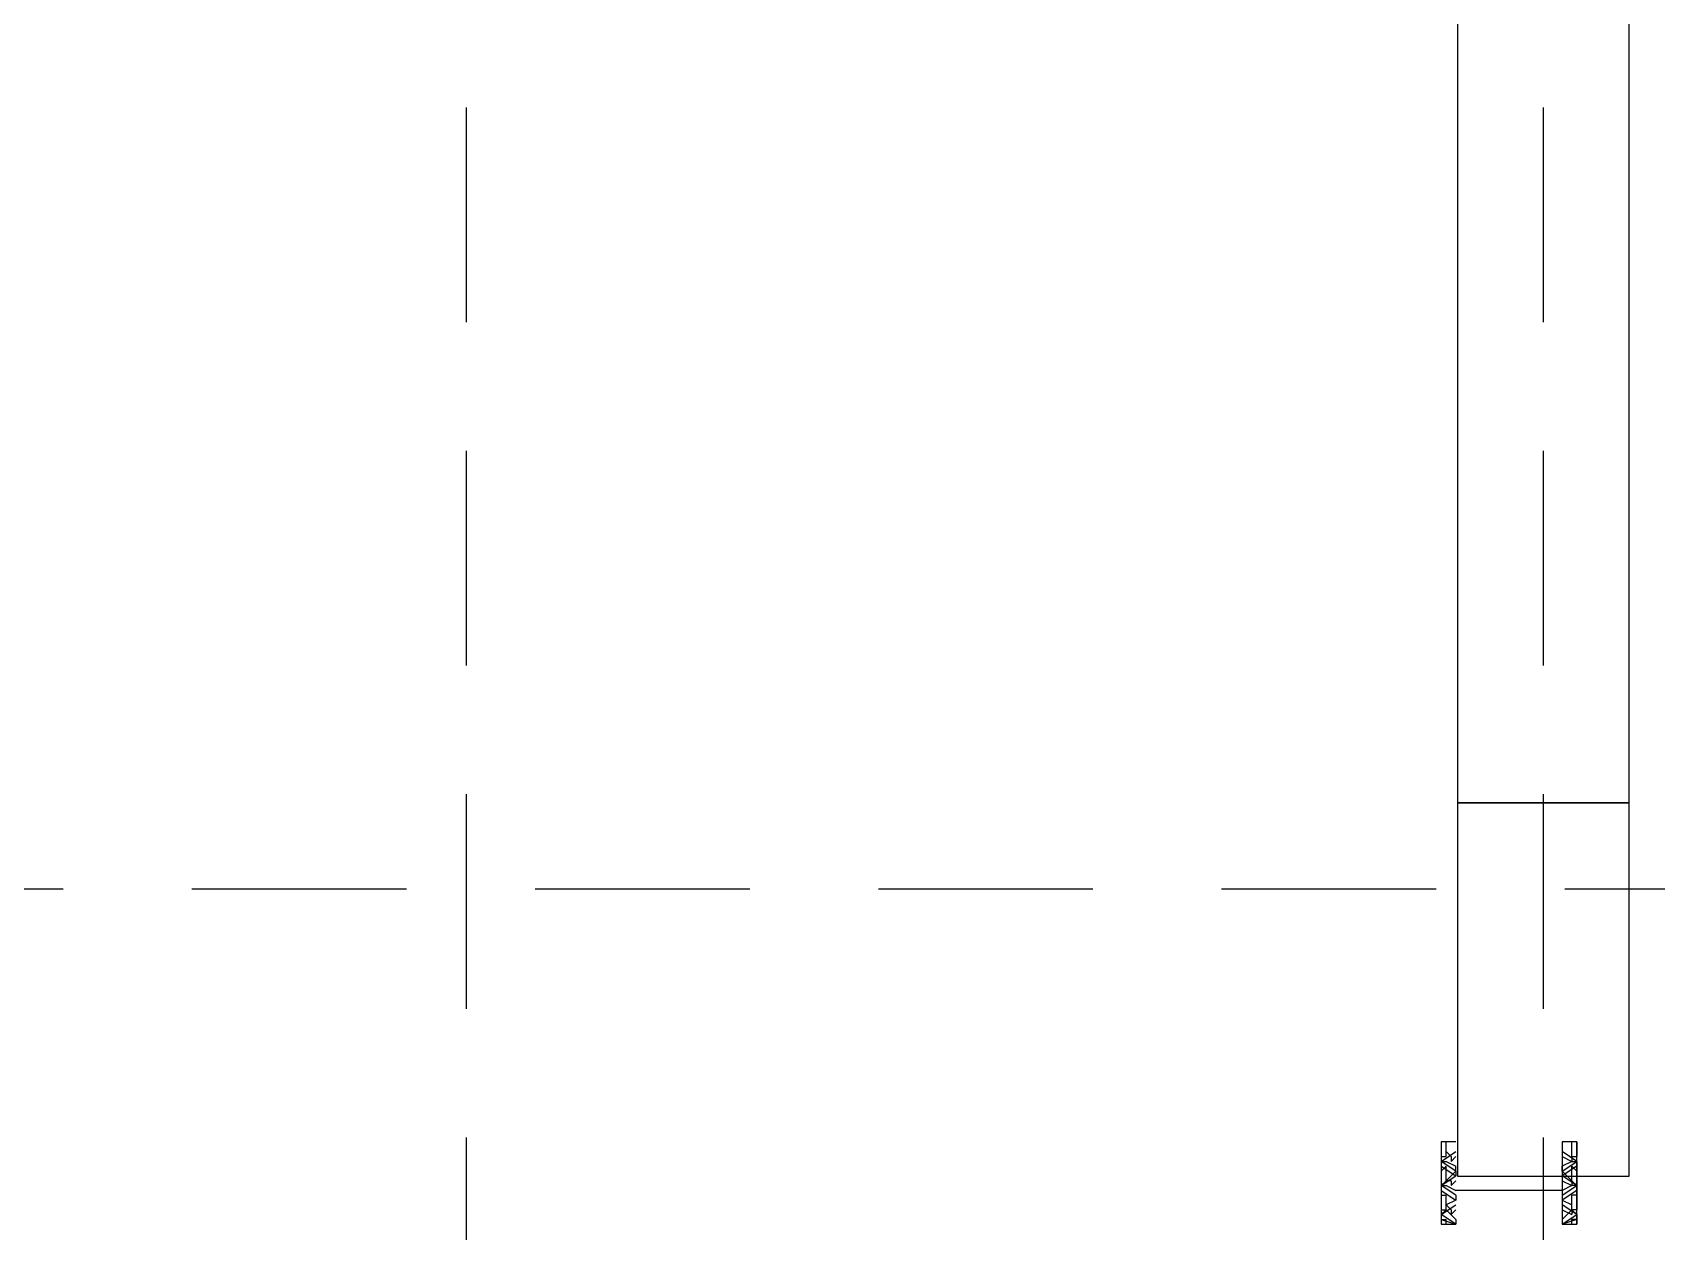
# Model space of a CAD drawing. Header units: centimetres. Extents: x -71 to 5571, y -2315 to 960.
# Drawn here: x 235.7 to 330.3, y 492 to 561.9 of the extents above; entities that cross this region are included whole.
import ezdxf

# ---------------------------------------------------------------- set-up
doc = ezdxf.new("R2010")
doc.units = ezdxf.units.CM
doc.linetypes.add('AKS_SEYREK', pattern=[20, 12.5, -7.5])
for name, color, linetype in [('AKS', 8, 'AKS_SEYREK'), ('DIS_DUVAR_100', 7, 'Continuous'), ('IC_KAPILAR', 7, 'Continuous')]:
    doc.layers.add(name, color=color, linetype=linetype)

# ---------------------------------------------------------------- blocks, each defined once
blk = doc.blocks.new('kaynak-ic-kapi')
at = {"color": 133, "linetype": 'Continuous', "lineweight": 25, "true_color": 0x6ec1dd}
for p, q in [((54247.473, 7919.877), (54248.319, 7919.877)), ((54248.319, 7919.595), (54247.473, 7919.595)), ((54248.601, 7919.877), (54248.037, 7919.031)), ((54248.319, 7919.313), (54248.037, 7919.595)), ((54248.319, 7919.877), (54248.319, 7919.595)), ((54248.319, 7919.313), (54248.601, 7919.313)), ((54248.319, 7919.031), (54248.601, 7919.313)), ((54249.164, 7919.031), (54248.601, 7919.877)), ((54248.601, 7919.877), (54248.601, 7919.595)), ((54248.601, 7919.877), (54248.882, 7919.877)), ((54248.601, 7919.595), (54248.882, 7919.031)), ((54249.164, 7919.877), (54248.882, 7919.595)), ((54248.882, 7919.877), (54249.446, 7919.031)), ((54249.728, 7919.595), (54248.882, 7919.595)), ((54249.164, 7919.877), (54249.164, 7919.877)), ((54249.164, 7919.031), (54249.728, 7919.595)), ((54250.01, 7919.877), (54249.446, 7919.031)), ((54250.01, 7919.877), (54249.728, 7919.595)), ((54249.728, 7919.313), (54249.728, 7919.595)), ((54249.728, 7919.313), (54250.01, 7919.313)), ((54249.728, 7919.031), (54250.01, 7919.313)), ((54250.574, 7919.031), (54250.01, 7919.877)), ((54250.01, 7919.877), (54250.01, 7919.877)), ((54250.01, 7919.877), (54250.01, 7919.595)), ((54250.01, 7919.877), (54250.292, 7919.877)), ((54250.01, 7919.595), (54250.292, 7919.031)), ((54250.292, 7919.877), (54250.856, 7919.031)), ((54250.574, 7919.877), (54250.574, 7919.877)), ((54250.574, 7919.877), (54250.574, 7919.595)), ((54251.42, 7919.595), (54250.574, 7919.595)), ((54250.856, 7919.031), (54251.138, 7919.595)), ((54251.702, 7919.877), (54251.138, 7919.031)), ((54251.42, 7919.313), (54251.138, 7919.595)), ((54251.42, 7919.877), (54251.42, 7919.877)), ((54251.42, 7919.877), (54251.42, 7919.595)), ((54251.702, 7919.877), (54251.42, 7919.595)), ((54251.42, 7919.595), (54251.984, 7919.031)), ((54251.42, 7919.313), (54251.702, 7919.313)), ((54251.42, 7919.031), (54251.702, 7919.313)), ((54252.266, 7919.031), (54251.702, 7919.877)), ((54251.702, 7919.877), (54252.266, 7919.877)), ((54251.702, 7919.877), (54251.984, 7919.877)), ((54251.984, 7919.877), (54251.984, 7919.877)), ((54251.984, 7919.877), (54251.984, 7919.595)), ((54251.984, 7919.877), (54252.266, 7919.031)), ((54252.266, 7919.595), (54251.984, 7919.595)), ((54249.164, 7919.031), (54248.882, 7919.031)), ((54249.164, 7919.031), (54249.446, 7919.031)), ((54250.292, 7912.828), (54250.292, 7919.031)), ((54250.574, 7919.031), (54250.574, 7919.031)), ((54250.574, 7919.031), (54250.856, 7919.031)), ((54251.984, 7919.031), (54251.984, 7919.031)), ((54251.984, 7919.031), (54252.266, 7919.031)), ((54252.266, 7919.031), (54252.266, 7919.031)), ((54248.601, 7911.982), (54248.037, 7912.828)), ((54248.319, 7912.828), (54248.601, 7912.264)), ((54249.164, 7912.828), (54248.601, 7911.982)), ((54248.601, 7912.264), (54248.882, 7912.828)), ((54249.164, 7912.828), (54248.882, 7912.828)), ((54248.882, 7911.982), (54249.446, 7912.828)), ((54249.164, 7912.828), (54249.446, 7912.828)), ((54249.164, 7912.828), (54249.728, 7912.264)), ((54250.01, 7911.982), (54249.446, 7912.828)), ((54249.728, 7912.828), (54250.01, 7912.264)), ((54250.574, 7912.828), (54250.01, 7911.982)), ((54250.01, 7912.264), (54250.292, 7912.828)), ((54250.292, 7911.982), (54250.856, 7912.828)), ((54250.574, 7912.828), (54250.574, 7912.828)), ((54250.574, 7912.828), (54250.856, 7912.828)), ((54250.856, 7912.828), (54251.138, 7912.264)), ((54251.702, 7911.982), (54251.138, 7912.828)), ((54251.42, 7912.264), (54251.984, 7912.828)), ((54251.42, 7912.828), (54251.702, 7912.264)), ((54252.266, 7912.828), (54251.702, 7911.982)), ((54251.984, 7912.828), (54251.984, 7912.828)), ((54251.984, 7912.828), (54252.266, 7912.828)), ((54251.984, 7911.982), (54252.266, 7912.828)), ((54252.266, 7912.828), (54252.266, 7912.828)), ((54248.319, 7912.264), (54247.473, 7912.264)), ((54247.473, 7911.982), (54248.319, 7911.982)), ((54248.319, 7912.264), (54248.037, 7912.264)), ((54248.319, 7912.264), (54248.319, 7911.982)), ((54248.319, 7912.264), (54248.601, 7912.264)), ((54249.164, 7911.982), (54248.882, 7912.264)), ((54249.728, 7912.264), (54248.882, 7912.264)), ((54249.164, 7911.982), (54249.164, 7911.982)), ((54250.01, 7911.982), (54249.728, 7912.264)), ((54249.728, 7912.264), (54249.728, 7912.264)), ((54249.728, 7912.264), (54250.01, 7912.264)), ((54250.01, 7911.982), (54250.01, 7912.264)), ((54250.01, 7911.982), (54250.01, 7911.982)), ((54250.01, 7911.982), (54250.292, 7911.982)), ((54250.574, 7911.982), (54250.574, 7912.264)), ((54251.42, 7912.264), (54250.574, 7912.264)), ((54250.574, 7911.982), (54250.574, 7911.982)), ((54251.42, 7912.264), (54251.138, 7912.264)), ((54251.42, 7911.982), (54251.42, 7912.264)), ((54251.702, 7911.982), (54251.42, 7912.264)), ((54251.42, 7912.264), (54251.702, 7912.264)), ((54251.42, 7911.982), (54251.42, 7911.982)), ((54251.702, 7911.982), (54252.266, 7911.982)), ((54251.702, 7911.982), (54251.984, 7911.982)), ((54251.984, 7911.982), (54251.984, 7912.264)), ((54252.266, 7912.264), (54251.984, 7912.264)), ((54251.984, 7911.982), (54251.984, 7911.982))]:
    blk.add_line(p, q, dxfattribs=at)
for points in [[(54247.473, 7919.031), (54247.473, 7919.877), (54252.266, 7919.877), (54252.266, 7919.031)], [(54248.601, 7919.877), (54250.01, 7919.877), (54251.42, 7919.877)], [(54248.601, 7912.264), (54248.601, 7911.982), (54248.882, 7911.982)], [(54248.601, 7911.982), (54250.01, 7911.982), (54251.42, 7911.982)]]:
    blk.add_lwpolyline(points, dxfattribs=at)
blk.add_lwpolyline([(54247.473, 7912.828), (54252.266, 7912.828), (54252.266, 7911.982), (54247.473, 7911.982)], close=True, dxfattribs=at)
blk = doc.blocks.new('BOM_K01_IC_KAPI_ACIKLIK820')
at = {"layer": 'IC_KAPILAR'}
blk.add_blockref('kaynak-ic-kapi', (0, 0), dxfattribs=at)
blk = doc.blocks.new("100'LÜK 125'LİK KAPILI PANO(82'LİK) [SOL ALT]")
blk.add_lwpolyline([(0, 103.75), (10, 103.75), (10, 125.5), (0, 125.5)], close=True)
at = {"layer": 'IC_KAPILAR', "xscale": -1, "rotation": 90}
blk.add_blockref('BOM_K01_IC_KAPI_ACIKLIK820', (7918.93, 54353.219), dxfattribs=at)
blk = doc.blocks.new("100'LÜK 53.5'LİK PANO")
blk.add_lwpolyline([(0, 0), (10, 0), (10, 53.5), (0, 53.5)], close=True)

msp = doc.modelspace()

# ---------------------------------------------------------------- linework, layer by layer
at = {"layer": 'AKS'}
for p, q in [((261, -35), (261, 747)), ((323.75, -35), (323.75, 747)), ((-35, 512), (798, 512))]:
    msp.add_line(p, q, dxfattribs=at)

# ---------------------------------------------------------------- block references
at = {"layer": 'DIS_DUVAR_100'}
for name, p in [("100'LÜK 53.5'LİK PANO", (318.75, 517)), ("100'LÜK 125'LİK KAPILI PANO(82'LİK) [SOL ALT]", (318.75, 391.5))]:
    msp.add_blockref(name, p, dxfattribs=at)

doc.saveas('drawing.dxf')
